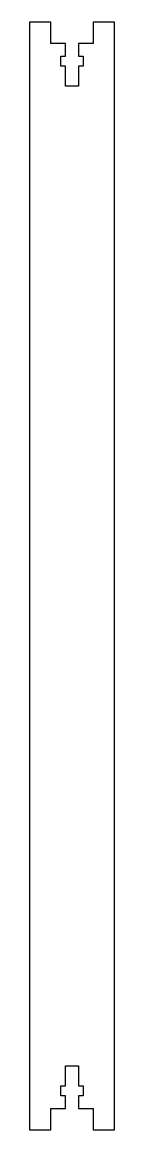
# Model space of a CAD drawing. Header units: millimetres. Extents: x -20 to 0, y 4 to 264.
import ezdxf

# ---------------------------------------------------------------- set-up
doc = ezdxf.new("R2010")
doc.units = ezdxf.units.MM

msp = doc.modelspace()

# ---------------------------------------------------------------- linework, layer by layer
at = {"color": 7, "linetype": 'Continuous', "lineweight": 25}
for p, q in [((-20.1, 264), (-20.1, 4)), ((-15.1, 264), (-20.1, 264)), ((-15.1, 259), (-15.1, 264)), ((-0.1, 264), (-5.1, 264)), ((-5.1, 264), (-5.1, 259)), ((-0.1, 4), (-0.1, 264)), ((-11.6, 259), (-15.1, 259)), ((-11.6, 256), (-11.6, 259)), ((-5.1, 259), (-8.6, 259)), ((-8.6, 259), (-8.6, 256)), ((-12.7, 253.7), (-12.7, 256)), ((-12.7, 256), (-11.6, 256)), ((-8.6, 256), (-7.5, 256)), ((-7.5, 256), (-7.5, 253.7)), ((-11.6, 253.7), (-12.7, 253.7)), ((-11.6, 249), (-11.6, 253.7)), ((-7.5, 253.7), (-8.6, 253.7)), ((-8.6, 253.7), (-8.6, 249)), ((-8.6, 249), (-11.6, 249)), ((-11.6, 14.3), (-11.6, 19)), ((-11.6, 19), (-8.6, 19)), ((-8.6, 19), (-8.6, 14.3)), ((-12.7, 12), (-12.7, 14.3)), ((-12.7, 14.3), (-11.6, 14.3)), ((-8.6, 14.3), (-7.5, 14.3)), ((-7.5, 14.3), (-7.5, 12)), ((-11.6, 12), (-12.7, 12)), ((-11.6, 9), (-11.6, 12)), ((-7.5, 12), (-8.6, 12)), ((-8.6, 12), (-8.6, 9)), ((-15.1, 4), (-15.1, 9)), ((-15.1, 9), (-11.6, 9)), ((-8.6, 9), (-5.1, 9)), ((-5.1, 9), (-5.1, 4)), ((-20.1, 4), (-15.1, 4)), ((-5.1, 4), (-0.1, 4))]:
    msp.add_line(p, q, dxfattribs=at)

doc.saveas('drawing.dxf')
